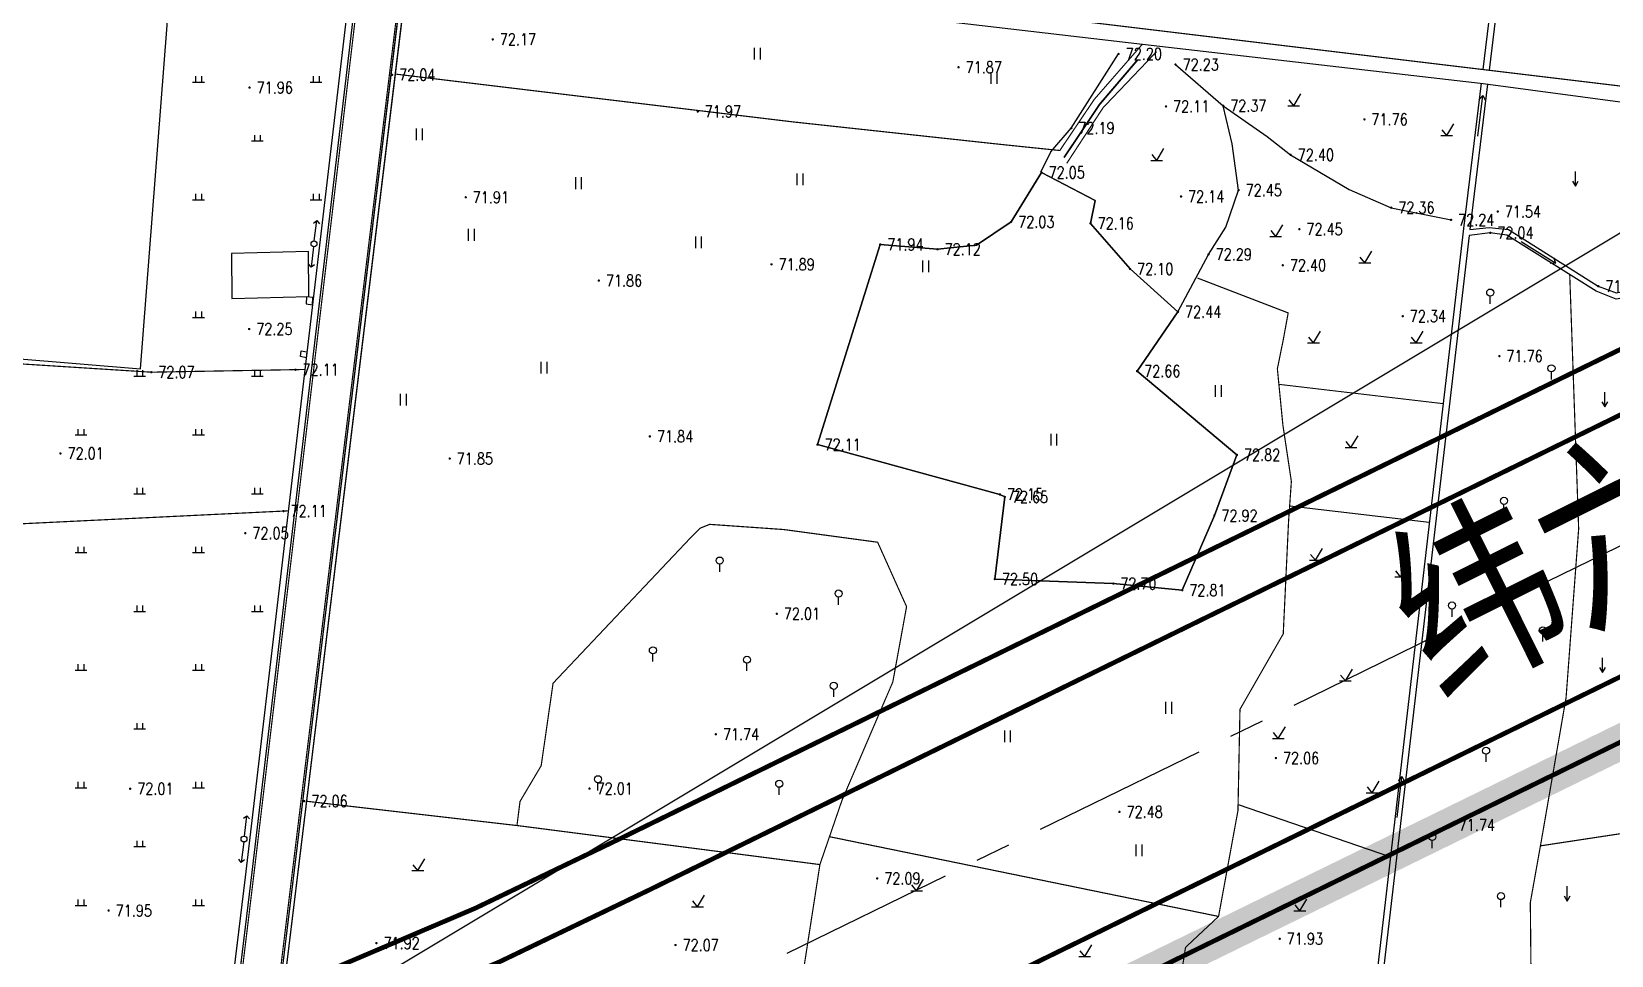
# Model space of a CAD drawing. Extents: x 10519 to 17598, y -625 to 2857.
# Drawn here: x 13589.3 to 13723.7, y 422 to 500.6 of the extents above; entities that cross this region are included whole.
import ezdxf
from ezdxf.enums import TextEntityAlignment as Align

# ---------------------------------------------------------------- set-up
doc = ezdxf.new("R2010")
doc.units = 0
doc.header["$MEASUREMENT"] = 0
for name, pattern in [('CENTER', [2, 1.25, -0.25, 0.25, -0.25]), ('CENTERX2', [4, 2.5, -0.5, 0.5, -0.5]), ('L94', [8, 5, -1.5, 0, -1.5])]:
    doc.linetypes.add(name, pattern=pattern)
doc.layers.get('0').update_dxf_attribs({"linetype": 'CONTINUOUS'})
for name, color, linetype in [('00000衢化东路中线', 1, 'CENTER'), ('00000道路边线', 2, 'CONTINUOUS'), ('000道路名称', 6, 'CONTINUOUS'), ('ASSIST', 252, 'CONTINUOUS'), ('GCD', 224, 'CONTINUOUS'), ('JZD', 1, 'CONTINUOUS')]:
    doc.layers.add(name, color=color, linetype=linetype)
doc.styles.add('HZ', font='txt8.shx', dxfattribs={"width": 0.8, "bigfont": 'hz.shx'})
doc.styles.add('黑体', font='SIMHEI.TTF', dxfattribs={"width": 0.8})

# ---------------------------------------------------------------- blocks, each defined once
blk = doc.blocks.new('gc013b')
at = {"linetype": 'Continuous'}
blk.add_line((0.5, 0), (4, 0), dxfattribs=at)
at = {"linetype": 'Continuous', "flags": 128}
blk.add_lwpolyline([(3.5, 0.5), (4, 0), (3.5, -0.5)], dxfattribs=at)
blk = doc.blocks.new('gc170')
at = {"linetype": 'Continuous'}
blk.add_circle((0, 0), 0.5, dxfattribs=at)
blk = doc.blocks.new('gc119')
for p, q in [((-1, 0), (1, 0)), ((-0.5, 1), (-0.5, 0)), ((0.5, 1), (0.5, 0))]:
    blk.add_line(p, q)
blk = doc.blocks.new('gc325')
blk.add_line((0, 0), (0, 1.3))
blk.add_circle((0, 1.9), 0.6)
blk = doc.blocks.new('gc121')
for p, q in [((-0.5, -1), (-0.5, 1)), ((0.5, -1), (0.5, 1))]:
    blk.add_line(p, q)
blk = doc.blocks.new('gc123')
for p, q in [((-1, 0), (1, 0)), ((0, 0), (-0.8, 1)), ((0, 0), (1.2, 2))]:
    blk.add_line(p, q)
blk = doc.blocks.new('gc120')
for p, q in [((-0.5, 0.87), (0, 0)), ((0, 0), (0, 2.5)), ((0, 0), (0.5, 0.87))]:
    blk.add_line(p, q)
blk = doc.blocks.new('gc086')
for p, q in [((0, 0), (7, 0)), ((7, 0), (6.18, 0.57)), ((7, 0), (6.18, -0.57))]:
    blk.add_line(p, q)
blk = doc.blocks.new('GC200')
at = {"linetype": 'Continuous', "const_width": 0.2, "flags": 128}
blk.add_lwpolyline([(-0.1, 0, 1), (0.1, 0, 1)], format="xyb", close=True, dxfattribs=at)

msp = doc.modelspace()

# ---------------------------------------------------------------- linework, layer by layer
at = {"layer": '00000衢化东路中线', "color": 6, "linetype": 'CENTERX2', "ltscale": 6}
msp.add_line((13947.3, 565.89), (13646.26, 418.62), dxfattribs=at)
at = {"layer": '00000道路边线', "const_width": 0.4}
for points in [[(13527, 647.22), (13452.97, 598.22, 0.414214), (13447.89, 573.28), (13556.46, 409.23, 0.342677), (13577.38, 402.16), (13603.04, 411.08, 0.034015), (13641.8, 427.57), (13798.93, 504.44), (13908.41, 558, 0.372894), (13921.22, 588.12), (13845.8, 822.07, 0.46943), (13824.38, 830.66), (13712.85, 770.22), (13452.97, 598.22)], [(13601.4, 415.8, 0.034046), (13639.57, 432.05), (13797.9, 509.5), (13908.94, 563.82, 0.372894), (13919.19, 587.92), (13843.78, 821.82, 0.46943), (13828.07, 828.11), (13714.91, 766.79), (13451.84, 592.68), (13449.02, 578.82), (13560.84, 409.86), (13572.73, 405.84), (13601.4, 415.8)], [(13949.57, 7.08), (13982.27, 5.63, 0.427199), (14008.38, 30.61), (14008.38, 223.92, 0.078123), (13979.58, 407.1), (13942.92, 520.81, 0.456777), (13908.14, 535.6), (13803.04, 484.18), (13650.73, 409.67, -0.033896), (13609.6, 392.18), (12970.08, 170, 0.48251), (12960.76, 143.41, -0.48251), (12970.08, 170)], [(14006.38, 20.81), (14006.38, 223.92, 0.078123), (13977.68, 406.48), (13940.89, 520.61, 0.456777), (13913.06, 532.44), (13804.06, 479.12), (13652.96, 405.2, -0.033868), (13611.24, 387.46)], [(13910.34, 531.11), (13805.23, 479.69), (13652.96, 405.2, -0.033868), (13611.24, 387.46), (12971.72, 165.27, 0.48251), (12964.99, 146.07, -1), (12956.52, 140.74, -0.48251), (12968.44, 174.72)]]:
    msp.add_lwpolyline(points, format="xyb", dxfattribs=at)
at = {"layer": 'ASSIST', "color": 252, "flags": 128}
for points, const_width in [([(13725.61, 992.24), (13701.61, 984.39), (13683.69, 978.3), (13678.11, 976.72), (13675.23, 953.36), (13670.29, 915.08), (13667.35, 889.4), (13664.34, 861.79), (13656.07, 793.43), (13655.55, 788.96), (13649.73, 743.07), (13608.76, 406.44)], 0.1), ([(13651.82, 759.57), (13649.73, 743.07), (13608.76, 406.44)], 0.1), ([(13654.03, 492.92), (13671.57, 491.02), (13676.78, 490.48), (13679.72, 494.84), (13683.81, 499.53)], 0.1), ([(13683.38, 498.17), (13680.17, 494.41), (13677.14, 489.88)], 0.15), ([(13670.01, 400.36), (13674.62, 416.82), (13686.25, 414.82), (13687.47, 422.72), (13690.28, 425.35), (13691.93, 434.36), (13692.1, 442.96), (13695.78, 449.38), (13696.23, 458.91), (13696.47, 462.34), (13695.75, 467.13), (13695.28, 471.92), (13695.77, 474.33), (13696.2, 476.67), (13688.48, 479.64)], 0.1), ([(13658.25, 435.2), (13662.58, 445.29), (13663.75, 451.69), (13661.29, 457.17), (13653.31, 458.25), (13647.01, 458.69), (13646.18, 458.36), (13645.42, 457.59), (13633.69, 445.18), (13632.68, 438.17), (13630.88, 435.13), (13630.62, 433.08)], 0.1), ([(13717.64, 431.35), (13737.44, 434.36)], 0.1)]:
    msp.add_lwpolyline(points, dxfattribs=dict(at, const_width=const_width))
for points in [[(13247.56, 861.47), (13247.56, 861.47), (13394, 957), (13947, 617), (13562, 386)], [(13683.35, 471.72), (13686.83, 476.76), (13682.75, 480.41), (13679.39, 484.28), (13679.8, 486.24), (13675.22, 488.61), (13672.64, 484.41), (13669.7, 482.44), (13666.38, 482.08), (13661.51, 482.49), (13656.17, 465.47), (13671.68, 461.24), (13672.1, 461.02), (13671.25, 454.04), (13681.33, 453.65), (13687.19, 453.09), (13689.92, 459.43), (13691.84, 464.6)], [(13612.89, 481.88), (13606.35, 481.71), (13606.37, 477.91), (13612.92, 478.08)]]:
    msp.add_lwpolyline(points, close=True, dxfattribs=at)
for points, elevation in [([(13661.15, 869.22), (13644.11, 726.35), (13629.56, 609.85), (13616.37, 504.15), (13607.51, 428.68), (13594.68, 323.42)], 72.3), ([(13595.28, 323.4), (13608.09, 429.12), (13616.97, 504.09), (13630.12, 609.84), (13644.68, 726.26), (13652.3, 790.39), (13652.35, 790.84), (13661.65, 869.15)], 71.62), ([(13648.07, 759.57), (13644.11, 726.35), (13629.56, 609.85), (13616.37, 504.15), (13607.51, 428.68), (13595.46, 329.78)], 72.3), ([(13595.46, 324.88), (13608.09, 429.12), (13616.97, 504.09), (13630.12, 609.84), (13644.68, 726.26), (13648.64, 759.57)], 71.62), ([(13740.66, 726.53), (13738.75, 710.79), (13737.37, 698.88), (13734.51, 674.12), (13731.95, 652.64), (13723.16, 578.82), (13713.29, 497.3)], 71.91), ([(13724.74, 596.62), (13722.61, 578.67), (13712.75, 497.37)], 71.91), ([(13676.03, 490.37), (13677.76, 492.39), (13681.78, 498.69)], 72.04), ([(13686.62, 497.79), (13690.67, 494.29), (13694.4, 491.68), (13696.41, 490.11), (13701.39, 487.16), (13704.96, 485.62), (13710.05, 484.58)], 72.23), ([(13712.6, 496.2), (13711.1, 483.85), (13700.1, 389.24)], 71.91), ([(13713.15, 496.13), (13711.65, 483.75), (13713.3, 483.94), (13714.93, 483.75), (13722.57, 478.94), (13724.09, 478.38), (13729.97, 479.45)], 71.91), ([(13686.83, 476.76), (13689.43, 481.65), (13690.9, 483.96), (13691.98, 487.11), (13691.43, 491.06), (13690.67, 494.29)], 72.23), ([(13676.03, 490.37), (13675.14, 488.65)], 72.04), ([(13729.86, 478.86), (13724.09, 477.85), (13722.39, 478.51), (13714.79, 483.27), (13713.38, 483.48), (13711.59, 483.24), (13700.59, 389.05)], 71.91), ([(13695.41, 470.6), (13709.37, 468.98)], 72.36), ([(13696.33, 460.26), (13708.2, 458.88)], 72.27), ([(13691.94, 434.86), (13704.89, 430.41)], 71.93)]:
    msp.add_lwpolyline(points, dxfattribs=dict(at, elevation=elevation))
at = {"layer": 'ASSIST', "color": 252, "const_width": 0.1, "flags": 128}
for points, elevation in [([(13595.46, 323.37), (13608.27, 429.1), (13617.15, 504.06), (13630.3, 609.81), (13644.86, 726.23), (13652.48, 790.37), (13652.53, 790.81), (13661.83, 869.12)], 143.35), ([(13595.46, 323.37), (13608.27, 429.1), (13617.15, 504.06), (13630.3, 609.81), (13644.86, 726.23), (13648.82, 759.57)], 143.35), ([(13677.37, 489.39), (13680.46, 494.12), (13685.01, 498.89)], 72.04), ([(13620.29, 496.98), (13654.03, 492.92)], 72.02), ([(13707.97, 385), (13711.42, 390.39), (13715.39, 393.75), (13718.53, 398.97), (13719.29, 407.02), (13718.86, 410.55), (13717.76, 413.88), (13716.87, 418.29), (13716.79, 426.53), (13717.76, 431.98), (13719.83, 443.96), (13720.9, 458.31), (13720.14, 479.92)], 71.84), ([(13532.28, 476.26), (13558.97, 474.21), (13599.52, 471.63)], 72.3), ([(13612.58, 471.86), (13599.52, 471.63)], 72.11), ([(13564.9, 457.55), (13566.65, 457.68), (13611.17, 459.84)], 72.33), ([(13656.38, 429.76), (13658.25, 435.2)], 72.06), ([(13612.76, 435.14), (13630.71, 433.07), (13656.38, 429.76)], 72.06), ([(13657.2, 432.13), (13690.28, 425.35)], 72.55), ([(13656.38, 429.76), (13652.21, 402.91)], 72.06)]:
    msp.add_lwpolyline(points, dxfattribs=dict(at, elevation=elevation))
at = {"layer": 'ASSIST', "color": 252, "flags": 128}
for points in [[(13718.09, 815.74), (13716.12, 814.54, -0.049479), (13707.07, 807.84), (13693.17, 802.59, 0.02517), (13688.9, 800.83, -0.05814), (13680.36, 797.31, -0.055515), (13662.67, 792.17, 0.028374), (13656.1, 790.46), (13655.74, 790.46), (13649.83, 743.08), (13608.89, 406.45)], [(13609.53, 408.68), (13650.19, 742.5), (13656.05, 789.94), (13656.24, 790.02, -0.028374), (13662.81, 791.73, 0.055515), (13680.5, 796.87, 0.05814), (13689.04, 800.39, -0.02517), (13693.31, 802.15), (13707.21, 807.4, 0.049479), (13716.26, 814.11), (13718.23, 815.31)], [(13621.12, 506.8), (13628.92, 505.87), (13642.43, 504.63), (13657.75, 502.55), (13683.81, 499.53), (13712.78, 496.18), (13725.27, 494.52, -0.089935), (13726.6, 494.28, -0.089935)]]:
    msp.add_lwpolyline(points, format="xyb", dxfattribs=at)
at = {"layer": 'ASSIST', "color": 252, "const_width": 0.1, "elevation": 72.21, "flags": 128}
msp.add_lwpolyline([(13621.27, 510.02, 0.237855), (13625.1, 507.89), (13726.97, 495.66, 0.331818), (13728.7, 496.51, -0.011136), (13728.33, 512.96, -0.015672), (13730.64, 531.62), (13734.1, 548.34, -0.085682), (13742.98, 570.52, 0.08694)], format="xyb", dxfattribs=at)
at = {"layer": 'ASSIST', "color": 252, "flags": 128}
for points, elevation in [([(13534.64, 477.23), (13598.6, 471.92), (13601.09, 504.1), (13537.35, 509.22)], 71.92), ([(13661.51, 482.49), (13666.38, 482.08), (13669.7, 482.44), (13672.64, 484.41), (13675.22, 488.61), (13679.8, 486.24), (13679.39, 484.28), (13682.75, 480.41), (13686.83, 476.76), (13683.35, 471.72), (13691.84, 464.6), (13689.92, 459.43), (13687.19, 453.09), (13681.33, 453.65), (13671.25, 454.04), (13672.1, 461.02), (13671.68, 461.24), (13656.17, 465.47)], 71.94), ([(13661.51, 482.49), (13666.38, 482.08), (13669.7, 482.44), (13672.64, 484.41), (13675.22, 488.61), (13679.8, 486.24), (13679.39, 484.28), (13682.75, 480.41), (13686.83, 476.76), (13683.35, 471.72), (13691.84, 464.6), (13689.92, 459.43), (13687.19, 453.09), (13681.33, 453.65), (13671.25, 454.04), (13672.1, 461.02), (13671.68, 461.24), (13656.17, 465.47)], 71.94), ([(13612.7, 477.43), (13613.23, 477.37), (13613.26, 477.98), (13612.73, 478.04)], 72.3), ([(13612.26, 473.45), (13612.75, 473.36), (13612.69, 472.85), (13612.2, 472.95)], 72.3)]:
    msp.add_lwpolyline(points, close=True, dxfattribs=dict(at, elevation=elevation))
at = {"layer": 'ASSIST', "color": 252}
for points in [[(13621.09, 506.8), (13608.89, 406.45)], [(13609.53, 408.68), (13621.48, 506.76)]]:
    msp.add_lwpolyline(points, dxfattribs=at)
at = {"layer": 'JZD', "linetype": 'L94', "ltscale": 2, "flags": 128}
msp.add_lwpolyline([(13268.34, 851.36, 3, 3, 0), (13248.54, 838.27, 3, 3, 0), (13558.91, 369.28, 3, 3, 0), (13611.24, 387.46, 3, 3, 0.033868), (13652.96, 405.2, 3, 3, 0), (13913.06, 532.44, 3, 3, 0), (13894.6, 572.84, 3, 3, 0), (13860.14, 593.14, 3, 3, 0), (13886.5, 637.91, 3, 3, 0.035272), (13890.89, 646.74, 3, 3, 0), (13896.13, 659.44, 3, 3, 0), (13836.59, 844.12, 3, 3, 0), (13693.23, 768.68, 3, 3, 0), (13683.08, 774.5, 3, 3, 0), (13430.04, 607.03, 3, 3, 0), (13268.34, 851.36, 0, 0, 0)], format="xyseb", dxfattribs=at)

# ---------------------------------------------------------------- block references
at = {"layer": 'ASSIST', "color": 252}
ref = msp.add_blockref('GC200', (13628.56, 499.93, 72.17), dxfattribs=dict(at, xscale=0.5, yscale=0.5, zscale=0.5))
ref.add_attrib('height', '72.17', dxfattribs={"layer": 'GCD', "linetype": 'Continuous', "height": 1, "style": 'HZ', "width": 0.8}).set_placement((13629.16, 499.93, 72.17), align=Align.MIDDLE_LEFT)
at = {"layer": 'ASSIST', "color": 252, "xscale": 0.5, "yscale": 0.5}
for name, p in [('gc121', (13651.07, 498.71)), ('gc121', (13671.2, 496.64)), ('gc119', (13603.54, 496.29)), ('gc119', (13613.54, 496.29)), ('gc123', (13696.67, 494.29)), ('gc119', (13608.54, 491.29)), ('gc121', (13622.33, 491.85)), ('gc123', (13709.68, 491.75)), ('gc123', (13685.02, 489.64)), ('gc121', (13635.87, 487.7)), ('gc121', (13654.71, 488.02)), ('gc120', (13720.62, 487.45)), ('gc119', (13603.54, 486.29)), ('gc119', (13613.54, 486.29)), ('gc121', (13626.76, 483.31)), ('gc123', (13695.14, 483.17)), ('gc170', (13613.36, 482.54)), ('gc121', (13646.07, 482.68)), ('gc121', (13665.39, 480.64)), ('gc123', (13702.72, 480.92)), ('gc325', (13713.38, 477.45)), ('gc119', (13603.54, 476.29)), ('gc123', (13698.35, 474.12)), ('gc123', (13707.08, 474.12)), ('gc119', (13598.54, 471.29)), ('gc119', (13608.54, 471.29)), ('gc121', (13632.94, 472.02)), ('gc325', (13718.59, 471.01)), ('gc121', (13690.28, 470.04)), ('gc121', (13620.97, 469.3)), ('gc120', (13723.13, 468.67)), ('gc119', (13593.54, 466.29)), ('gc119', (13603.54, 466.29)), ('gc121', (13676.29, 465.89)), ('gc123', (13701.54, 465.23)), ('gc119', (13598.54, 461.29)), ('gc119', (13608.54, 461.29)), ('gc325', (13714.55, 459.74)), ('gc119', (13593.54, 456.29)), ('gc119', (13603.54, 456.29)), ('gc325', (13647.86, 454.66)), ('gc123', (13698.51, 455.64)), ('gc123', (13705.76, 454.23)), ('gc325', (13657.97, 451.86)), ('gc119', (13598.54, 451.29)), ('gc119', (13608.54, 451.29)), ('gc325', (13710.13, 450.84)), ('gc325', (13717.86, 448.72)), ('gc325', (13642.18, 447.03)), ('gc325', (13650.18, 446.23)), ('gc119', (13593.54, 446.29)), ('gc119', (13603.54, 446.29)), ('gc123', (13701.06, 445.38)), ('gc120', (13722.92, 446.08)), ('gc325', (13657.56, 444.01)), ('gc121', (13686.05, 443.09)), ('gc119', (13598.54, 441.29)), ('gc121', (13672.35, 440.66)), ('gc123', (13695.36, 440.48)), ('gc325', (13713.03, 438.49)), ('gc119', (13593.54, 436.29)), ('gc119', (13603.54, 436.29)), ('gc325', (13637.51, 436.07)), ('gc325', (13652.92, 435.68)), ('gc123', (13703.34, 435.86)), ('gc119', (13598.54, 431.29)), ('gc170', (13607.41, 431.93)), ('gc121', (13683.52, 430.98)), ('gc325', (13708.45, 431.16)), ('gc123', (13622.19, 429.25)), ('gc123', (13664.6, 427.53)), ('gc325', (13714.29, 426.13)), ('gc120', (13719.93, 426.66)), ('gc119', (13593.54, 426.29)), ('gc119', (13603.54, 426.29)), ('gc123', (13645.97, 426.17)), ('gc123', (13697.19, 425.83)), ('gc123', (13678.9, 421.93))]:
    msp.add_blockref(name, p, dxfattribs=at)
at = {"layer": 'ASSIST', "color": 252}
ref = msp.add_blockref('GC200', (13681.78, 498.69, 72.2), dxfattribs=dict(at, xscale=0.5, yscale=0.5, zscale=0.5))
ref.add_attrib('height', '72.20', dxfattribs={"layer": 'GCD', "linetype": 'Continuous', "height": 1, "style": 'HZ', "width": 0.8}).set_placement((13682.38, 498.69, 72.2), align=Align.MIDDLE_LEFT)
ref = msp.add_blockref('GC200', (13620, 496.92, 72.04), dxfattribs=dict(at, xscale=0.5, yscale=0.5, zscale=0.5))
ref.add_attrib('height', '72.04', dxfattribs={"layer": 'GCD', "linetype": 'Continuous', "height": 1, "style": 'HZ', "width": 0.8}).set_placement((13620.6, 496.92, 72.04), align=Align.MIDDLE_LEFT)
ref = msp.add_blockref('GC200', (13668.17, 497.56, 71.86), dxfattribs=dict(at, xscale=0.5, yscale=0.5, zscale=0.5))
ref.add_attrib('height', '71.87', dxfattribs={"layer": 'GCD', "linetype": 'Continuous', "height": 1, "style": 'HZ', "width": 0.8}).set_placement((13668.77, 497.56, 71.86), align=Align.MIDDLE_LEFT)
ref = msp.add_blockref('GC200', (13686.62, 497.79, 72.23), dxfattribs=dict(at, xscale=0.5, yscale=0.5, zscale=0.5))
ref.add_attrib('height', '72.23', dxfattribs={"layer": 'GCD', "linetype": 'Continuous', "height": 1, "style": 'HZ', "width": 0.8}).set_placement((13687.22, 497.79, 72.23), align=Align.MIDDLE_LEFT)
ref = msp.add_blockref('GC200', (13607.88, 495.83, 71.96), dxfattribs=dict(at, xscale=0.5, yscale=0.5, zscale=0.5))
ref.add_attrib('height', '71.96', dxfattribs={"layer": 'GCD', "linetype": 'Continuous', "height": 1, "style": 'HZ', "width": 0.8}).set_placement((13608.48, 495.83, 71.96), align=Align.MIDDLE_LEFT)
ref = msp.add_blockref('GC200', (13685.81, 494.23, 72.11), dxfattribs=dict(at, xscale=0.5, yscale=0.5, zscale=0.5))
ref.add_attrib('height', '72.11', dxfattribs={"layer": 'GCD', "linetype": 'Continuous', "height": 1, "style": 'HZ', "width": 0.8}).set_placement((13686.41, 494.23, 72.11), align=Align.MIDDLE_LEFT)
ref = msp.add_blockref('GC200', (13690.67, 494.29, 72.37), dxfattribs=dict(at, xscale=0.5, yscale=0.5, zscale=0.5))
ref.add_attrib('height', '72.37', dxfattribs={"layer": 'GCD', "linetype": 'Continuous', "height": 1, "style": 'HZ', "width": 0.8}).set_placement((13691.27, 494.29, 72.37), align=Align.MIDDLE_LEFT)
at = {"layer": 'ASSIST', "color": 252, "xscale": 0.5, "yscale": 0.5, "zscale": 0.5}
for p, rotation in [((13712.34, 491.69), 83.27216614592379), ((13716.01, 482.75), 327.8313853096309), ((13705.46, 433.77), 83.1904457450555)]:
    msp.add_blockref('gc086', p, dxfattribs=dict(at, rotation=rotation))
at = {"layer": 'ASSIST', "color": 252}
ref = msp.add_blockref('GC200', (13645.99, 493.8, 71.97), dxfattribs=dict(at, xscale=0.5, yscale=0.5, zscale=0.5))
ref.add_attrib('height', '71.97', dxfattribs={"layer": 'GCD', "linetype": 'Continuous', "height": 1, "style": 'HZ', "width": 0.8}).set_placement((13646.59, 493.8, 71.97), align=Align.MIDDLE_LEFT)
ref = msp.add_blockref('GC200', (13702.68, 493.13, 71.76), dxfattribs=dict(at, xscale=0.5, yscale=0.5, zscale=0.5))
ref.add_attrib('height', '71.76', dxfattribs={"layer": 'GCD', "linetype": 'Continuous', "height": 1, "style": 'HZ', "width": 0.8}).set_placement((13703.28, 493.13, 71.76), align=Align.MIDDLE_LEFT)
ref = msp.add_blockref('GC200', (13677.76, 492.39, 72.19), dxfattribs=dict(at, xscale=0.5, yscale=0.5, zscale=0.5))
ref.add_attrib('height', '72.19', dxfattribs={"layer": 'GCD', "linetype": 'Continuous', "height": 1, "style": 'HZ', "width": 0.8}).set_placement((13678.36, 492.39, 72.19), align=Align.MIDDLE_LEFT)
ref = msp.add_blockref('GC200', (13696.41, 490.11, 72.4), dxfattribs=dict(at, xscale=0.5, yscale=0.5, zscale=0.5))
ref.add_attrib('height', '72.40', dxfattribs={"layer": 'GCD', "linetype": 'Continuous', "height": 1, "style": 'HZ', "width": 0.8}).set_placement((13697.01, 490.11, 72.4), align=Align.MIDDLE_LEFT)
ref = msp.add_blockref('GC200', (13675.22, 488.61, 72.05), dxfattribs=dict(at, xscale=0.5, yscale=0.5, zscale=0.5))
ref.add_attrib('height', '72.05', dxfattribs={"layer": 'GCD', "linetype": 'Continuous', "height": 1, "style": 'HZ', "width": 0.8}).set_placement((13675.82, 488.61, 72.05), align=Align.MIDDLE_LEFT)
ref = msp.add_blockref('GC200', (13626.26, 486.5, 71.91), dxfattribs=dict(at, xscale=0.5, yscale=0.5, zscale=0.5))
ref.add_attrib('height', '71.91', dxfattribs={"layer": 'GCD', "linetype": 'Continuous', "height": 1, "style": 'HZ', "width": 0.8}).set_placement((13626.86, 486.5, 71.91), align=Align.MIDDLE_LEFT)
ref = msp.add_blockref('GC200', (13687.09, 486.57, 72.14), dxfattribs=dict(at, xscale=0.5, yscale=0.5, zscale=0.5))
ref.add_attrib('height', '72.14', dxfattribs={"layer": 'GCD', "linetype": 'Continuous', "height": 1, "style": 'HZ', "width": 0.8}).set_placement((13687.68, 486.57, 72.14), align=Align.MIDDLE_LEFT)
ref = msp.add_blockref('GC200', (13691.98, 487.11, 72.44), dxfattribs=dict(at, xscale=0.5, yscale=0.5, zscale=0.5))
ref.add_attrib('height', '72.45', dxfattribs={"layer": 'GCD', "linetype": 'Continuous', "height": 1, "style": 'HZ', "width": 0.8}).set_placement((13692.58, 487.11, 72.44), align=Align.MIDDLE_LEFT)
ref = msp.add_blockref('GC200', (13704.96, 485.62, 72.36), dxfattribs=dict(at, xscale=0.5, yscale=0.5, zscale=0.5))
ref.add_attrib('height', '72.36', dxfattribs={"layer": 'GCD', "linetype": 'Continuous', "height": 1, "style": 'HZ', "width": 0.8}).set_placement((13705.56, 485.62, 72.36), align=Align.MIDDLE_LEFT)
ref = msp.add_blockref('GC200', (13710.05, 484.58, 72.24), dxfattribs=dict(at, xscale=0.5, yscale=0.5, zscale=0.5))
ref.add_attrib('height', '72.24', dxfattribs={"layer": 'GCD', "linetype": 'Continuous', "height": 1, "style": 'HZ', "width": 0.8}).set_placement((13710.65, 484.58, 72.24), align=Align.MIDDLE_LEFT)
ref = msp.add_blockref('GC200', (13714.02, 485.29, 71.54), dxfattribs=dict(at, xscale=0.5, yscale=0.5, zscale=0.5))
ref.add_attrib('height', '71.54', dxfattribs={"layer": 'GCD', "linetype": 'Continuous', "height": 1, "style": 'HZ', "width": 0.8}).set_placement((13714.62, 485.29, 71.54), align=Align.MIDDLE_LEFT)
at = {"layer": 'ASSIST', "color": 252, "xscale": 0.5, "yscale": 0.5}
for p, rotation in [((13613.36, 482.54), 83.19757307884487), ((13613.36, 482.54), 263.2951550234711), ((13607.41, 431.93), 83.29515502347114), ((13607.41, 431.93), 263.26184565407)]:
    msp.add_blockref('gc013b', p, dxfattribs=dict(at, rotation=rotation))
at = {"layer": 'ASSIST', "color": 252}
ref = msp.add_blockref('GC200', (13672.64, 484.41, 72.03), dxfattribs=dict(at, xscale=0.5, yscale=0.5, zscale=0.5))
ref.add_attrib('height', '72.03', dxfattribs={"layer": 'GCD', "linetype": 'Continuous', "height": 1, "style": 'HZ', "width": 0.8}).set_placement((13673.24, 484.41, 72.03), align=Align.MIDDLE_LEFT)
ref = msp.add_blockref('GC200', (13679.39, 484.28, 72.16), dxfattribs=dict(at, xscale=0.5, yscale=0.5, zscale=0.5))
ref.add_attrib('height', '72.16', dxfattribs={"layer": 'GCD', "linetype": 'Continuous', "height": 1, "style": 'HZ', "width": 0.8}).set_placement((13679.99, 484.28, 72.16), align=Align.MIDDLE_LEFT)
ref = msp.add_blockref('GC200', (13697.15, 483.79, 72.45), dxfattribs=dict(at, xscale=0.5, yscale=0.5, zscale=0.5))
ref.add_attrib('height', '72.45', dxfattribs={"layer": 'GCD', "linetype": 'Continuous', "height": 1, "style": 'HZ', "width": 0.8}).set_placement((13697.75, 483.79, 72.45), align=Align.MIDDLE_LEFT)
ref = msp.add_blockref('GC200', (13713.38, 483.48, 72.04), dxfattribs=dict(at, xscale=0.5, yscale=0.5, zscale=0.5))
ref.add_attrib('height', '72.04', dxfattribs={"layer": 'GCD', "linetype": 'Continuous', "height": 1, "style": 'HZ', "width": 0.8}).set_placement((13713.98, 483.48, 72.04), align=Align.MIDDLE_LEFT)
ref = msp.add_blockref('GC200', (13661.51, 482.49, 71.94), dxfattribs=dict(at, xscale=0.5, yscale=0.5, zscale=0.5))
ref.add_attrib('height', '71.94', dxfattribs={"layer": 'GCD', "linetype": 'Continuous', "height": 1, "style": 'HZ', "width": 0.8}).set_placement((13662.11, 482.49, 71.94), align=Align.MIDDLE_LEFT)
ref = msp.add_blockref('GC200', (13666.38, 482.08, 72.12), dxfattribs=dict(at, xscale=0.5, yscale=0.5, zscale=0.5))
ref.add_attrib('height', '72.12', dxfattribs={"layer": 'GCD', "linetype": 'Continuous', "height": 1, "style": 'HZ', "width": 0.8}).set_placement((13666.98, 482.08, 72.12), align=Align.MIDDLE_LEFT)
ref = msp.add_blockref('GC200', (13652.26, 480.8, 71.89), dxfattribs=dict(at, xscale=0.5, yscale=0.5, zscale=0.5))
ref.add_attrib('height', '71.89', dxfattribs={"layer": 'GCD', "linetype": 'Continuous', "height": 1, "style": 'HZ', "width": 0.8}).set_placement((13652.86, 480.8, 71.89), align=Align.MIDDLE_LEFT)
ref = msp.add_blockref('GC200', (13689.43, 481.65, 72.29), dxfattribs=dict(at, xscale=0.5, yscale=0.5, zscale=0.5))
ref.add_attrib('height', '72.29', dxfattribs={"layer": 'GCD', "linetype": 'Continuous', "height": 1, "style": 'HZ', "width": 0.8}).set_placement((13690.03, 481.65, 72.29), align=Align.MIDDLE_LEFT)
ref = msp.add_blockref('GC200', (13695.74, 480.72, 72.4), dxfattribs=dict(at, xscale=0.5, yscale=0.5, zscale=0.5))
ref.add_attrib('height', '72.40', dxfattribs={"layer": 'GCD', "linetype": 'Continuous', "height": 1, "style": 'HZ', "width": 0.8}).set_placement((13696.34, 480.72, 72.4), align=Align.MIDDLE_LEFT)
ref = msp.add_blockref('GC200', (13637.58, 479.42, 71.86), dxfattribs=dict(at, xscale=0.5, yscale=0.5, zscale=0.5))
ref.add_attrib('height', '71.86', dxfattribs={"layer": 'GCD', "linetype": 'Continuous', "height": 1, "style": 'HZ', "width": 0.8}).set_placement((13638.18, 479.42, 71.86), align=Align.MIDDLE_LEFT)
ref = msp.add_blockref('GC200', (13682.75, 480.41, 72.1), dxfattribs=dict(at, xscale=0.5, yscale=0.5, zscale=0.5))
ref.add_attrib('height', '72.10', dxfattribs={"layer": 'GCD', "linetype": 'Continuous', "height": 1, "style": 'HZ', "width": 0.8}).set_placement((13683.35, 480.41, 72.1), align=Align.MIDDLE_LEFT)
ref = msp.add_blockref('GC200', (13722.57, 478.94, 71.9), dxfattribs=dict(at, xscale=0.5, yscale=0.5, zscale=0.5))
ref.add_attrib('height', '71.90', dxfattribs={"layer": 'GCD', "linetype": 'Continuous', "height": 1, "style": 'HZ', "width": 0.8}).set_placement((13723.17, 478.94, 71.9), align=Align.MIDDLE_LEFT)
ref = msp.add_blockref('GC200', (13686.83, 476.76, 72.44), dxfattribs=dict(at, xscale=0.5, yscale=0.5, zscale=0.5))
ref.add_attrib('height', '72.44', dxfattribs={"layer": 'GCD', "linetype": 'Continuous', "height": 1, "style": 'HZ', "width": 0.8}).set_placement((13687.43, 476.76, 72.44), align=Align.MIDDLE_LEFT)
ref = msp.add_blockref('GC200', (13607.85, 475.3, 72.25), dxfattribs=dict(at, xscale=0.5, yscale=0.5, zscale=0.5))
ref.add_attrib('height', '72.25', dxfattribs={"layer": 'GCD', "linetype": 'Continuous', "height": 1, "style": 'HZ', "width": 0.8}).set_placement((13608.45, 475.3, 72.25), align=Align.MIDDLE_LEFT)
ref = msp.add_blockref('GC200', (13705.94, 476.39, 72.34), dxfattribs=dict(at, xscale=0.5, yscale=0.5, zscale=0.5))
ref.add_attrib('height', '72.34', dxfattribs={"layer": 'GCD', "linetype": 'Continuous', "height": 1, "style": 'HZ', "width": 0.8}).set_placement((13706.54, 476.39, 72.34), align=Align.MIDDLE_LEFT)
ref = msp.add_blockref('GC200', (13714.16, 473, 71.75), dxfattribs=dict(at, xscale=0.5, yscale=0.5, zscale=0.5))
ref.add_attrib('height', '71.76', dxfattribs={"layer": 'GCD', "linetype": 'Continuous', "height": 1, "style": 'HZ', "width": 0.8}).set_placement((13714.76, 473, 71.75), align=Align.MIDDLE_LEFT)
ref = msp.add_blockref('GC200', (13599.52, 471.63, 72.07), dxfattribs=dict(at, xscale=0.5, yscale=0.5, zscale=0.5))
ref.add_attrib('height', '72.07', dxfattribs={"layer": 'GCD', "linetype": 'Continuous', "height": 1, "style": 'HZ', "width": 0.8}).set_placement((13600.12, 471.63, 72.07), align=Align.MIDDLE_LEFT)
ref = msp.add_blockref('GC200', (13611.78, 471.84, 72.11), dxfattribs=dict(at, xscale=0.5, yscale=0.5, zscale=0.5))
ref.add_attrib('height', '72.11', dxfattribs={"layer": 'GCD', "linetype": 'Continuous', "height": 1, "style": 'HZ', "width": 0.8}).set_placement((13612.38, 471.84, 72.11), align=Align.MIDDLE_LEFT)
ref = msp.add_blockref('GC200', (13683.35, 471.72, 72.66), dxfattribs=dict(at, xscale=0.5, yscale=0.5, zscale=0.5))
ref.add_attrib('height', '72.66', dxfattribs={"layer": 'GCD', "linetype": 'Continuous', "height": 1, "style": 'HZ', "width": 0.8}).set_placement((13683.95, 471.72, 72.66), align=Align.MIDDLE_LEFT)
ref = msp.add_blockref('GC200', (13641.92, 466.17, 71.84), dxfattribs=dict(at, xscale=0.5, yscale=0.5, zscale=0.5))
ref.add_attrib('height', '71.84', dxfattribs={"layer": 'GCD', "linetype": 'Continuous', "height": 1, "style": 'HZ', "width": 0.8}).set_placement((13642.52, 466.17, 71.84), align=Align.MIDDLE_LEFT)
ref = msp.add_blockref('GC200', (13591.8, 464.72, 72.01), dxfattribs=dict(at, xscale=0.5, yscale=0.5, zscale=0.5))
ref.add_attrib('height', '72.01', dxfattribs={"layer": 'GCD', "linetype": 'Continuous', "height": 1, "style": 'HZ', "width": 0.8}).set_placement((13592.4, 464.72, 72.01), align=Align.MIDDLE_LEFT)
ref = msp.add_blockref('GC200', (13656.17, 465.47, 72.11), dxfattribs=dict(at, xscale=0.5, yscale=0.5, zscale=0.5))
ref.add_attrib('height', '72.11', dxfattribs={"layer": 'GCD', "linetype": 'Continuous', "height": 1, "style": 'HZ', "width": 0.8}).set_placement((13656.77, 465.47, 72.11), align=Align.MIDDLE_LEFT)
ref = msp.add_blockref('GC200', (13691.84, 464.6, 72.82), dxfattribs=dict(at, xscale=0.5, yscale=0.5, zscale=0.5))
ref.add_attrib('height', '72.82', dxfattribs={"layer": 'GCD', "linetype": 'Continuous', "height": 1, "style": 'HZ', "width": 0.8}).set_placement((13692.44, 464.6, 72.82), align=Align.MIDDLE_LEFT)
ref = msp.add_blockref('GC200', (13624.9, 464.28, 71.85), dxfattribs=dict(at, xscale=0.5, yscale=0.5, zscale=0.5))
ref.add_attrib('height', '71.85', dxfattribs={"layer": 'GCD', "linetype": 'Continuous', "height": 1, "style": 'HZ', "width": 0.8}).set_placement((13625.5, 464.28, 71.85), align=Align.MIDDLE_LEFT)
ref = msp.add_blockref('GC200', (13671.68, 461.24, 72.15), dxfattribs=dict(at, xscale=0.5, yscale=0.5, zscale=0.5))
ref.add_attrib('height', '72.15', dxfattribs={"layer": 'GCD', "linetype": 'Continuous', "height": 1, "style": 'HZ', "width": 0.8}).set_placement((13672.28, 461.24, 72.15), align=Align.MIDDLE_LEFT)
ref = msp.add_blockref('GC200', (13672.1, 461.02, 72.65), dxfattribs=dict(at, xscale=0.5, yscale=0.5, zscale=0.5))
ref.add_attrib('height', '72.65', dxfattribs={"layer": 'GCD', "linetype": 'Continuous', "height": 1, "style": 'HZ', "width": 0.8}).set_placement((13672.7, 461.02, 72.65), align=Align.MIDDLE_LEFT)
ref = msp.add_blockref('GC200', (13610.76, 459.82, 72.11), dxfattribs=dict(at, xscale=0.5, yscale=0.5, zscale=0.5))
ref.add_attrib('height', '72.11', dxfattribs={"layer": 'GCD', "linetype": 'Continuous', "height": 1, "style": 'HZ', "width": 0.8}).set_placement((13611.36, 459.82, 72.11), align=Align.MIDDLE_LEFT)
ref = msp.add_blockref('GC200', (13689.92, 459.43, 72.92), dxfattribs=dict(at, xscale=0.5, yscale=0.5, zscale=0.5))
ref.add_attrib('height', '72.92', dxfattribs={"layer": 'GCD', "linetype": 'Continuous', "height": 1, "style": 'HZ', "width": 0.8}).set_placement((13690.52, 459.43, 72.92), align=Align.MIDDLE_LEFT)
ref = msp.add_blockref('GC200', (13607.52, 457.94, 72.05), dxfattribs=dict(at, xscale=0.5, yscale=0.5, zscale=0.5))
ref.add_attrib('height', '72.05', dxfattribs={"layer": 'GCD', "linetype": 'Continuous', "height": 1, "style": 'HZ', "width": 0.8}).set_placement((13608.12, 457.94, 72.05), align=Align.MIDDLE_LEFT)
ref = msp.add_blockref('GC200', (13671.25, 454.04, 72.5), dxfattribs=dict(at, xscale=0.5, yscale=0.5, zscale=0.5))
ref.add_attrib('height', '72.50', dxfattribs={"layer": 'GCD', "linetype": 'Continuous', "height": 1, "style": 'HZ', "width": 0.8}).set_placement((13671.85, 454.04, 72.5), align=Align.MIDDLE_LEFT)
ref = msp.add_blockref('GC200', (13681.33, 453.65, 72.7), dxfattribs=dict(at, xscale=0.5, yscale=0.5, zscale=0.5))
ref.add_attrib('height', '72.70', dxfattribs={"layer": 'GCD', "linetype": 'Continuous', "height": 1, "style": 'HZ', "width": 0.8}).set_placement((13681.92, 453.65, 72.7), align=Align.MIDDLE_LEFT)
ref = msp.add_blockref('GC200', (13687.19, 453.09, 72.81), dxfattribs=dict(at, xscale=0.5, yscale=0.5, zscale=0.5))
ref.add_attrib('height', '72.81', dxfattribs={"layer": 'GCD', "linetype": 'Continuous', "height": 1, "style": 'HZ', "width": 0.8}).set_placement((13687.79, 453.09, 72.81), align=Align.MIDDLE_LEFT)
ref = msp.add_blockref('GC200', (13652.71, 451.09, 72.01), dxfattribs=dict(at, xscale=0.5, yscale=0.5, zscale=0.5))
ref.add_attrib('height', '72.01', dxfattribs={"layer": 'GCD', "linetype": 'Continuous', "height": 1, "style": 'HZ', "width": 0.8}).set_placement((13653.31, 451.09, 72.01), align=Align.MIDDLE_LEFT)
ref = msp.add_blockref('GC200', (13647.53, 440.84, 71.73), dxfattribs=dict(at, xscale=0.5, yscale=0.5, zscale=0.5))
ref.add_attrib('height', '71.74', dxfattribs={"layer": 'GCD', "linetype": 'Continuous', "height": 1, "style": 'HZ', "width": 0.8}).set_placement((13648.13, 440.84, 71.73), align=Align.MIDDLE_LEFT)
ref = msp.add_blockref('GC200', (13695.16, 438.82, 72.06), dxfattribs=dict(at, xscale=0.5, yscale=0.5, zscale=0.5))
ref.add_attrib('height', '72.06', dxfattribs={"layer": 'GCD', "linetype": 'Continuous', "height": 1, "style": 'HZ', "width": 0.8}).set_placement((13695.75, 438.82, 72.06), align=Align.MIDDLE_LEFT)
ref = msp.add_blockref('GC200', (13597.73, 436.21, 72.01), dxfattribs=dict(at, xscale=0.5, yscale=0.5, zscale=0.5))
ref.add_attrib('height', '72.01', dxfattribs={"layer": 'GCD', "linetype": 'Continuous', "height": 1, "style": 'HZ', "width": 0.8}).set_placement((13598.33, 436.21, 72.01), align=Align.MIDDLE_LEFT)
ref = msp.add_blockref('GC200', (13636.79, 436.22, 72.01), dxfattribs=dict(at, xscale=0.5, yscale=0.5, zscale=0.5))
ref.add_attrib('height', '72.01', dxfattribs={"layer": 'GCD', "linetype": 'Continuous', "height": 1, "style": 'HZ', "width": 0.8}).set_placement((13637.39, 436.22, 72.01), align=Align.MIDDLE_LEFT)
ref = msp.add_blockref('GC200', (13612.54, 435.16, 72.06), dxfattribs=dict(at, xscale=0.5, yscale=0.5, zscale=0.5))
ref.add_attrib('height', '72.06', dxfattribs={"layer": 'GCD', "linetype": 'Continuous', "height": 1, "style": 'HZ', "width": 0.8}).set_placement((13613.14, 435.16, 72.06), align=Align.MIDDLE_LEFT)
ref = msp.add_blockref('GC200', (13681.85, 434.24, 72.48), dxfattribs=dict(at, xscale=0.5, yscale=0.5, zscale=0.5))
ref.add_attrib('height', '72.48', dxfattribs={"layer": 'GCD', "linetype": 'Continuous', "height": 1, "style": 'HZ', "width": 0.8}).set_placement((13682.45, 434.24, 72.48), align=Align.MIDDLE_LEFT)
ref = msp.add_blockref('GC200', (13710.1, 433.12, 71.74), dxfattribs=dict(at, xscale=0.5, yscale=0.5, zscale=0.5))
ref.add_attrib('height', '71.74', dxfattribs={"layer": 'GCD', "linetype": 'Continuous', "height": 1, "style": 'HZ', "width": 0.8}).set_placement((13710.7, 433.12, 71.74), align=Align.MIDDLE_LEFT)
ref = msp.add_blockref('GC200', (13661.25, 428.58, 72.08), dxfattribs=dict(at, xscale=0.5, yscale=0.5, zscale=0.5))
ref.add_attrib('height', '72.09', dxfattribs={"layer": 'GCD', "linetype": 'Continuous', "height": 1, "style": 'HZ', "width": 0.8}).set_placement((13661.85, 428.58, 72.08), align=Align.MIDDLE_LEFT)
ref = msp.add_blockref('GC200', (13595.9, 425.85, 71.95), dxfattribs=dict(at, xscale=0.5, yscale=0.5, zscale=0.5))
ref.add_attrib('height', '71.95', dxfattribs={"layer": 'GCD', "linetype": 'Continuous', "height": 1, "style": 'HZ', "width": 0.8}).set_placement((13596.5, 425.85, 71.95), align=Align.MIDDLE_LEFT)
ref = msp.add_blockref('GC200', (13618.67, 423.08, 71.92), dxfattribs=dict(at, xscale=0.5, yscale=0.5, zscale=0.5))
ref.add_attrib('height', '71.92', dxfattribs={"layer": 'GCD', "linetype": 'Continuous', "height": 1, "style": 'HZ', "width": 0.8}).set_placement((13619.27, 423.08, 71.92), align=Align.MIDDLE_LEFT)
ref = msp.add_blockref('GC200', (13644.1, 422.92, 72.06), dxfattribs=dict(at, xscale=0.5, yscale=0.5, zscale=0.5))
ref.add_attrib('height', '72.07', dxfattribs={"layer": 'GCD', "linetype": 'Continuous', "height": 1, "style": 'HZ', "width": 0.8}).set_placement((13644.7, 422.92, 72.06), align=Align.MIDDLE_LEFT)
ref = msp.add_blockref('GC200', (13695.48, 423.45, 71.93), dxfattribs=dict(at, xscale=0.5, yscale=0.5, zscale=0.5))
ref.add_attrib('height', '71.93', dxfattribs={"layer": 'GCD', "linetype": 'Continuous', "height": 1, "style": 'HZ', "width": 0.8}).set_placement((13696.08, 423.45, 71.93), align=Align.MIDDLE_LEFT)

# ---------------------------------------------------------------- texts
at = {"layer": '000道路名称', "color": 0, "style": '黑体', "width": 0.8}
msp.add_text('纬六路', height=12.5, rotation=26.5282, dxfattribs=at).set_placement((13708.9, 443.88))

doc.saveas('drawing.dxf')
